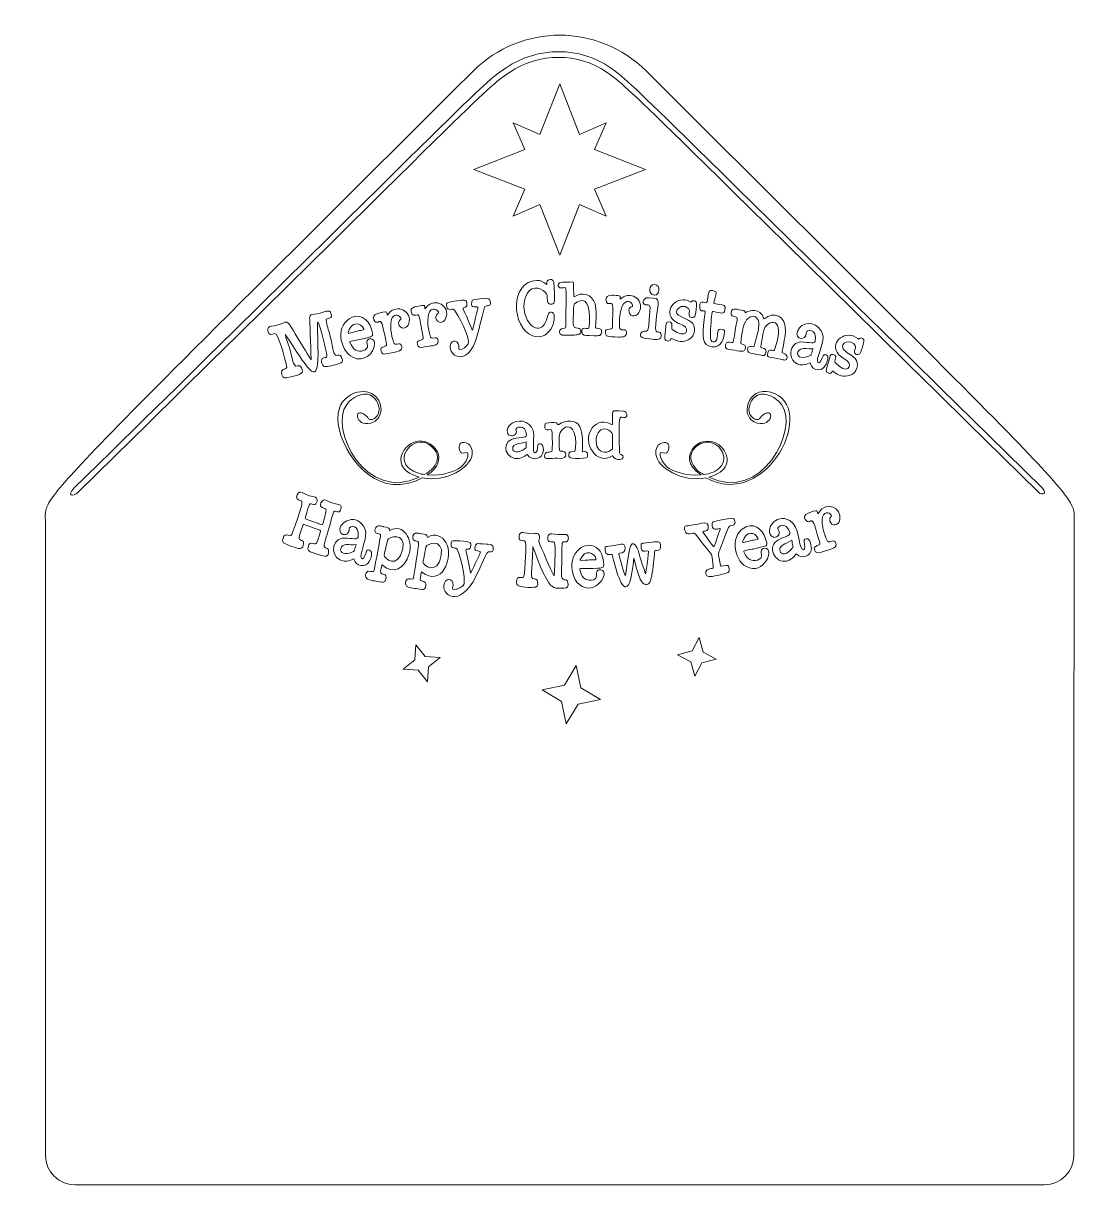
# Model space of a CAD drawing. Header units: inches. Extents: x 0.8 to 13.1, y 0.3 to 9.6.
# Drawn here: x 0.84 to 6, y 4.06 to 9.65 of the extents above; entities that cross this region are included whole.
import ezdxf

# ---------------------------------------------------------------- set-up
doc = ezdxf.new("R2010")
doc.units = ezdxf.units.IN
doc.header["$MEASUREMENT"] = 0
doc.layers.add('_U+0421_U+043B_U+043E_U+0439 1', color=7, linetype='Continuous')

msp = doc.modelspace()

# ---------------------------------------------------------------- linework, layer by layer
at = {"layer": '_U+0421_U+043B_U+043E_U+0439 1', "color": 12, "lineweight": 9, "true_color": 0xe30613}
msp.add_lwpolyline([(3.6457, 8.7192), (3.5174, 8.7753), (3.4217, 8.5312), (3.3261, 8.7753), (3.1977, 8.7192), (3.2538, 8.8475), (3.0097, 8.9432), (3.2538, 9.0388), (3.1977, 9.1672), (3.3261, 9.1111), (3.4217, 9.3552), (3.5174, 9.1111), (3.6457, 9.1672), (3.5896, 9.0388), (3.8338, 8.9432), (3.5896, 8.8475), (3.6457, 8.7192)], dxfattribs=at)
at = {"layer": '_U+0421_U+043B_U+043E_U+0439 1', "color": 7, "lineweight": 9, "true_color": 0xffffff}
for points in [[(2.7305, 6.6575), (2.7255, 6.5856), (2.6693, 6.5403), (2.7412, 6.5353), (2.7865, 6.4791), (2.7915, 6.5511), (2.8477, 6.5963), (2.7757, 6.6013), (2.7305, 6.6575)], [(4.0917, 6.6925), (4.0581, 6.6286), (3.9885, 6.6098), (4.0523, 6.5763), (4.0711, 6.5066), (4.1047, 6.5705), (4.1743, 6.5893), (4.1104, 6.6228), (4.0917, 6.6925)], [(3.5011, 6.5582), (3.4444, 6.4641), (3.3369, 6.4417), (3.431, 6.385), (3.4534, 6.2775), (3.5101, 6.3716), (3.6176, 6.394), (3.5235, 6.4507), (3.5011, 6.5582)]]:
    msp.add_lwpolyline(points, dxfattribs=at)
at = {"layer": '_U+0421_U+043B_U+043E_U+0439 1', "color": 12, "lineweight": 9, "true_color": 0xe30613}
msp.add_open_spline([(3.8365, 9.4166), (3.6076, 9.6456), (3.2362, 9.646), (3.0069, 9.4166), (0.8435, 7.2614), (0.9501, 7.3836), (0.9501, 7.2468), (0.9501, 5.1913), (0.9508, 4.4601), (0.9512, 4.2015), (0.9513, 4.1242), (1.014, 4.0618), (1.0913, 4.0618), (1.1697, 4.0618), (5.6737, 4.0618), (5.7521, 4.0618), (5.8294, 4.0618), (5.8921, 4.1242), (5.8922, 4.2015), (5.8935, 4.9149), (5.8934, 7.2603), (5.8934, 7.2474), (5.8934, 7.3835), (5.9979, 7.2634), (3.8365, 9.4166)], degree=3, knots=[0, 0, 0, 0, 1, 1, 1, 2, 2, 2, 3, 3, 3, 4, 4, 4, 5, 5, 5, 6, 6, 6, 7, 7, 7, 8, 8, 8, 8], dxfattribs=at)
at = {"layer": '_U+0421_U+043B_U+043E_U+0439 1', "color": 7, "lineweight": 9, "true_color": 0xffffff}
for points, knots in [([(5.7225, 7.3908), (3.8187, 9.2642), (3.758, 9.334), (3.6495, 9.4099), (3.5123, 9.506), (3.3235, 9.5059), (3.1798, 9.4097), (3.0527, 9.3247), (3.0288, 9.2796), (1.107, 7.3908), (1.082, 7.3662), (1.0517, 7.3751), (1.0874, 7.41), (3.0158, 9.3025), (3.0341, 9.3453), (3.1641, 9.4323), (3.3175, 9.5348), (3.519, 9.5348), (3.6657, 9.4321), (3.7765, 9.3545), (3.831, 9.2853), (5.7422, 7.41), (5.7665, 7.3862), (5.7407, 7.3729), (5.7225, 7.3908)], [0, 0, 0, 0, 1, 1, 1, 2, 2, 2, 3, 3, 3, 4, 4, 4, 5, 5, 5, 6, 6, 6, 7, 7, 7, 8, 8, 8, 8]), ([(3.3609, 8.3381), (3.3608, 8.3285), (3.3619, 8.3189), (3.3635, 8.3095), (3.3651, 8.3006), (3.3684, 8.2971), (3.3766, 8.2955), (3.3865, 8.2937), (3.3933, 8.2958), (3.3952, 8.3052), (3.3988, 8.3228), (3.3951, 8.3869), (3.3928, 8.4008), (3.3913, 8.4101), (3.3854, 8.4146), (3.3756, 8.4137), (3.3585, 8.412), (3.3601, 8.4046), (3.3593, 8.3897), (3.357, 8.3901), (3.3559, 8.3918), (3.3546, 8.393), (3.3422, 8.4033), (3.328, 8.41), (3.3125, 8.4097), (3.1807, 8.407), (3.1891, 8.1813), (3.2908, 8.1437), (3.384, 8.1091), (3.4187, 8.2555), (3.3809, 8.2576), (3.3633, 8.2586), (3.3652, 8.2341), (3.3519, 8.2049), (3.3445, 8.1886), (3.3266, 8.1752), (3.3055, 8.1821), (3.2522, 8.1998), (3.2282, 8.3072), (3.2749, 8.3587), (3.3077, 8.3949), (3.3611, 8.3533), (3.3609, 8.3381)], [0, 0, 0, 0, 1, 1, 1, 2, 2, 2, 3, 3, 3, 4, 4, 4, 5, 5, 5, 6, 6, 6, 7, 7, 7, 8, 8, 8, 9, 9, 9, 10, 10, 10, 11, 11, 11, 12, 12, 12, 13, 13, 13, 14, 14, 14, 14]), ([(3.4821, 8.4027), (3.472, 8.4007), (3.431, 8.4009), (3.4268, 8.4), (3.4087, 8.3959), (3.4088, 8.3663), (3.4415, 8.3745), (3.4573, 8.3785), (3.4515, 8.378), (3.4514, 8.1968), (3.4514, 8.1809), (3.4504, 8.1798), (3.4367, 8.1788), (3.4152, 8.1771), (3.4165, 8.1513), (3.4338, 8.1465), (3.4372, 8.1455), (3.4994, 8.1472), (3.5036, 8.1473), (3.5183, 8.1475), (3.5242, 8.1561), (3.5229, 8.1671), (3.5214, 8.1797), (3.5122, 8.1803), (3.4996, 8.181), (3.4796, 8.182), (3.4875, 8.2277), (3.4896, 8.2905), (3.4899, 8.298), (3.5075, 8.3074), (3.5145, 8.3103), (3.5674, 8.3319), (3.566, 8.2421), (3.5634, 8.1879), (3.5627, 8.1734), (3.5534, 8.1792), (3.5395, 8.1795), (3.5311, 8.1797), (3.5258, 8.1723), (3.5274, 8.1628), (3.5307, 8.1429), (3.5455, 8.1442), (3.5628, 8.144), (3.6066, 8.1438), (3.6058, 8.1428), (3.614, 8.1455), (3.6259, 8.1493), (3.6291, 8.1766), (3.612, 8.1788), (3.5957, 8.1809), (3.5934, 8.1751), (3.5943, 8.1878), (3.5966, 8.2192), (3.5997, 8.2678), (3.5915, 8.2968), (3.5774, 8.3469), (3.5255, 8.3538), (3.4947, 8.3321), (3.4918, 8.33), (3.4899, 8.3297), (3.4899, 8.3345), (3.4898, 8.355), (3.4871, 8.3754), (3.4885, 8.3959), (3.4888, 8.4007), (3.4862, 8.4035), (3.4821, 8.4027)], [0, 0, 0, 0, 1, 1, 1, 2, 2, 2, 3, 3, 3, 4, 4, 4, 5, 5, 5, 6, 6, 6, 7, 7, 7, 8, 8, 8, 9, 9, 9, 10, 10, 10, 11, 11, 11, 12, 12, 12, 13, 13, 13, 14, 14, 14, 15, 15, 15, 16, 16, 16, 17, 17, 17, 18, 18, 18, 19, 19, 19, 20, 20, 20, 21, 21, 21, 22, 22, 22, 22]), ([(3.8781, 8.3894), (3.8481, 8.3921), (3.8466, 8.3415), (3.8753, 8.3388), (3.9049, 8.336), (3.9076, 8.3869), (3.8781, 8.3894)], [0, 0, 0, 0, 1, 1, 1, 2, 2, 2, 2]), ([(2.7796, 8.2798), (2.7779, 8.2778), (2.7766, 8.2753), (2.7737, 8.2737), (2.7731, 8.2814), (2.7742, 8.29), (2.7669, 8.2895), (2.7517, 8.2884), (2.7103, 8.2841), (2.7076, 8.2692), (2.705, 8.2554), (2.7132, 8.2363), (2.7303, 8.2432), (2.748, 8.2501), (2.7468, 8.2366), (2.7652, 8.1358), (2.7672, 8.1248), (2.7597, 8.1257), (2.7431, 8.1192), (2.7398, 8.1179), (2.7365, 8.1159), (2.7367, 8.1115), (2.7376, 8.0965), (2.7407, 8.0846), (2.7584, 8.0873), (2.7994, 8.0936), (2.8128, 8.0951), (2.8267, 8.1005), (2.8459, 8.1079), (2.8371, 8.1367), (2.8236, 8.1341), (2.803, 8.13), (2.8015, 8.1335), (2.7987, 8.143), (2.7897, 8.1732), (2.7815, 8.2301), (2.796, 8.2579), (2.8045, 8.2743), (2.8239, 8.2763), (2.8355, 8.2622), (2.8408, 8.2558), (2.8406, 8.2535), (2.8345, 8.2489), (2.8153, 8.2343), (2.8337, 8.201), (2.856, 8.2092), (2.8649, 8.2126), (2.8715, 8.219), (2.8752, 8.2289), (2.8965, 8.2854), (2.8237, 8.3309), (2.7796, 8.2798)], [0, 0, 0, 0, 1, 1, 1, 2, 2, 2, 3, 3, 3, 4, 4, 4, 5, 5, 5, 6, 6, 6, 7, 7, 7, 8, 8, 8, 9, 9, 9, 10, 10, 10, 11, 11, 11, 12, 12, 12, 13, 13, 13, 14, 14, 14, 15, 15, 15, 16, 16, 16, 17, 17, 17, 17]), ([(2.9648, 8.2799), (2.972, 8.2816), (2.9756, 8.2856), (2.9759, 8.2927), (2.9764, 8.3028), (2.9739, 8.315), (2.9635, 8.3147), (2.9313, 8.3135), (2.8964, 8.307), (2.8827, 8.302), (2.8748, 8.2992), (2.8767, 8.2905), (2.8792, 8.2823), (2.882, 8.2735), (2.8856, 8.2706), (2.8939, 8.2704), (2.9113, 8.2701), (2.9115, 8.2732), (2.9161, 8.2665), (2.9617, 8.2002), (2.9917, 8.1192), (2.9816, 8.1054), (2.9709, 8.0905), (2.9592, 8.0774), (2.9409, 8.0772), (2.9371, 8.0772), (2.9358, 8.0785), (2.9364, 8.0829), (2.9423, 8.1236), (2.8988, 8.1302), (2.8955, 8.0953), (2.891, 8.0464), (2.9622, 8.0077), (3.0054, 8.0926), (3.0243, 8.1298), (3.0249, 8.1474), (3.0607, 8.2808), (3.0616, 8.2841), (3.0629, 8.286), (3.0662, 8.2865), (3.0717, 8.2874), (3.0771, 8.2885), (3.0824, 8.2898), (3.088, 8.2912), (3.0899, 8.2943), (3.0891, 8.3006), (3.0853, 8.331), (3.0774, 8.3246), (3.0184, 8.3183), (2.9997, 8.3163), (2.9985, 8.3151), (2.998, 8.2944), (2.9975, 8.2711), (3.0333, 8.2923), (3.0287, 8.2751), (3.0243, 8.2582), (3.021, 8.245), (3.0028, 8.1697), (3.0028, 8.1699), (2.9753, 8.2328), (2.9597, 8.2673), (2.9551, 8.2776), (2.955, 8.2776), (2.9648, 8.2799)], [0, 0, 0, 0, 1, 1, 1, 2, 2, 2, 3, 3, 3, 4, 4, 4, 5, 5, 5, 6, 6, 6, 7, 7, 7, 8, 8, 8, 9, 9, 9, 10, 10, 10, 11, 11, 11, 12, 12, 12, 13, 13, 13, 14, 14, 14, 15, 15, 15, 16, 16, 16, 17, 17, 17, 18, 18, 18, 19, 19, 19, 20, 20, 20, 21, 21, 21, 21]), ([(3.6753, 8.1857), (3.675, 8.1744), (3.6679, 8.1769), (3.6503, 8.1738), (3.6469, 8.1732), (3.6433, 8.172), (3.6426, 8.1676), (3.6375, 8.1338), (3.6528, 8.14), (3.7043, 8.1374), (3.7275, 8.1362), (3.7477, 8.1393), (3.742, 8.1628), (3.7369, 8.1835), (3.7116, 8.1601), (3.7094, 8.1859), (3.7071, 8.2141), (3.7094, 8.242), (3.7164, 8.2694), (3.7287, 8.3181), (3.7592, 8.3148), (3.7696, 8.2951), (3.7786, 8.278), (3.7568, 8.2883), (3.7545, 8.2658), (3.7516, 8.2379), (3.7852, 8.2283), (3.8017, 8.2545), (3.8339, 8.3055), (3.7719, 8.3648), (3.7186, 8.3237), (3.7165, 8.3221), (3.7147, 8.3199), (3.7116, 8.319), (3.7125, 8.3265), (3.7153, 8.3347), (3.7081, 8.3357), (3.693, 8.3378), (3.6517, 8.342), (3.6461, 8.328), (3.6405, 8.3142), (3.6454, 8.2947), (3.663, 8.2978), (3.6821, 8.3011), (3.6777, 8.2858), (3.6753, 8.1857)], [0, 0, 0, 0, 1, 1, 1, 2, 2, 2, 3, 3, 3, 4, 4, 4, 5, 5, 5, 6, 6, 6, 7, 7, 7, 8, 8, 8, 9, 9, 9, 10, 10, 10, 11, 11, 11, 12, 12, 12, 13, 13, 13, 14, 14, 14, 15, 15, 15, 15]), ([(3.8181, 8.1621), (3.808, 8.1564), (3.8056, 8.1399), (3.8185, 8.1343), (3.8264, 8.131), (3.8504, 8.1302), (3.8665, 8.1274), (3.8882, 8.1236), (3.9105, 8.1223), (3.9095, 8.1461), (3.9083, 8.1736), (3.885, 8.151), (3.8833, 8.1714), (3.8825, 8.1808), (3.8827, 8.1901), (3.8834, 8.1995), (3.8924, 8.3197), (3.9168, 8.3226), (3.8498, 8.3264), (3.8179, 8.3281), (3.8144, 8.2894), (3.8406, 8.2915), (3.8507, 8.2924), (3.8582, 8.2953), (3.8556, 8.2604), (3.8458, 8.1324), (3.8449, 8.1773), (3.8181, 8.1621)], [0, 0, 0, 0, 1, 1, 1, 2, 2, 2, 3, 3, 3, 4, 4, 4, 5, 5, 5, 6, 6, 6, 7, 7, 7, 8, 8, 8, 9, 9, 9, 9]), ([(3.9453, 8.1182), (3.9599, 8.118), (3.9502, 8.1374), (3.9641, 8.1293), (3.9888, 8.1147), (4.0128, 8.111), (4.0423, 8.1261), (4.0743, 8.1425), (4.0784, 8.1906), (4.0527, 8.2106), (4.0302, 8.228), (3.9656, 8.2395), (3.9863, 8.269), (4.008, 8.3002), (4.0476, 8.2783), (4.0456, 8.2628), (4.0439, 8.2484), (4.0397, 8.2335), (4.0553, 8.2312), (4.0648, 8.2299), (4.0713, 8.2335), (4.0729, 8.2428), (4.0761, 8.2613), (4.0789, 8.2799), (4.0796, 8.2987), (4.0801, 8.3128), (4.0608, 8.3166), (4.0561, 8.3083), (4.0535, 8.3038), (4.0515, 8.3049), (4.0482, 8.3068), (3.9845, 8.3429), (3.9236, 8.2684), (3.9628, 8.2245), (3.9804, 8.2048), (3.9969, 8.2023), (4.0169, 8.1923), (4.0495, 8.1761), (4.0303, 8.1211), (3.9623, 8.1735), (3.9601, 8.1752), (3.96, 8.1775), (3.9602, 8.1801), (3.9615, 8.2005), (3.9636, 8.2102), (3.944, 8.2101), (3.9308, 8.2101), (3.9338, 8.2005), (3.9305, 8.1694), (3.9305, 8.1694), (3.9305, 8.1694), (3.9305, 8.1694), (3.9262, 8.1274), (3.9219, 8.1187), (3.9453, 8.1182)], [0, 0, 0, 0, 1, 1, 1, 2, 2, 2, 3, 3, 3, 4, 4, 4, 5, 5, 5, 6, 6, 6, 7, 7, 7, 8, 8, 8, 9, 9, 9, 10, 10, 10, 11, 11, 11, 12, 12, 12, 13, 13, 13, 14, 14, 14, 15, 15, 15, 16, 16, 16, 17, 17, 17, 18, 18, 18, 18]), ([(4.1643, 8.3586), (4.137, 8.3671), (4.1388, 8.3579), (4.13, 8.3074), (4.1291, 8.3025), (4.1269, 8.3017), (4.123, 8.3024), (4.1079, 8.3051), (4.0973, 8.3082), (4.0958, 8.2951), (4.0927, 8.2659), (4.0944, 8.2623), (4.1155, 8.2625), (4.1206, 8.2626), (4.122, 8.2602), (4.1211, 8.2546), (4.1062, 8.1637), (4.1036, 8.1075), (4.1361, 8.0947), (4.1869, 8.0748), (4.2107, 8.1123), (4.2139, 8.1652), (4.2141, 8.1687), (4.2125, 8.1709), (4.2096, 8.1719), (4.1682, 8.1861), (4.187, 8.1484), (4.1763, 8.1255), (4.1693, 8.1108), (4.1458, 8.1041), (4.1457, 8.1402), (4.1456, 8.1854), (4.1512, 8.235), (4.1547, 8.2556), (4.1554, 8.26), (4.1569, 8.2618), (4.1609, 8.2608), (4.1981, 8.2512), (4.2113, 8.2461), (4.2149, 8.2657), (4.22, 8.2925), (4.2125, 8.2901), (4.1873, 8.2941), (4.1873, 8.294), (4.1873, 8.294), (4.1873, 8.2939), (4.1597, 8.2983), (4.16, 8.2955), (4.1654, 8.3143), (4.174, 8.3445), (4.1782, 8.3543), (4.1643, 8.3586)], [0, 0, 0, 0, 1, 1, 1, 2, 2, 2, 3, 3, 3, 4, 4, 4, 5, 5, 5, 6, 6, 6, 7, 7, 7, 8, 8, 8, 9, 9, 9, 10, 10, 10, 11, 11, 11, 12, 12, 12, 13, 13, 13, 14, 14, 14, 15, 15, 15, 16, 16, 16, 17, 17, 17, 17]), ([(2.5986, 8.2489), (2.5969, 8.2469), (2.5957, 8.2443), (2.5929, 8.2427), (2.592, 8.2503), (2.5927, 8.2589), (2.5855, 8.2581), (2.5675, 8.2562), (2.5497, 8.2534), (2.5336, 8.2443), (2.5224, 8.238), (2.5258, 8.2218), (2.5336, 8.2127), (2.5393, 8.2061), (2.5465, 8.2083), (2.5547, 8.2115), (2.5691, 8.2171), (2.5739, 8.1756), (2.5898, 8.1045), (2.5923, 8.0936), (2.5847, 8.0942), (2.5683, 8.087), (2.5651, 8.0856), (2.5619, 8.0835), (2.5623, 8.0791), (2.5655, 8.0447), (2.5796, 8.0549), (2.6297, 8.0647), (2.6524, 8.0692), (2.6716, 8.077), (2.6603, 8.0985), (2.6504, 8.1172), (2.6312, 8.0887), (2.623, 8.113), (2.6129, 8.1428), (2.6023, 8.1992), (2.6157, 8.2277), (2.6236, 8.2445), (2.643, 8.2473), (2.6552, 8.2336), (2.6607, 8.2274), (2.6606, 8.2252), (2.6547, 8.2203), (2.636, 8.2049), (2.6558, 8.1724), (2.6777, 8.1815), (2.6865, 8.1852), (2.6929, 8.1919), (2.6962, 8.2019), (2.7154, 8.2596), (2.6405, 8.3016), (2.5986, 8.2489)], [0, 0, 0, 0, 1, 1, 1, 2, 2, 2, 3, 3, 3, 4, 4, 4, 5, 5, 5, 6, 6, 6, 7, 7, 7, 8, 8, 8, 9, 9, 9, 10, 10, 10, 11, 11, 11, 12, 12, 12, 13, 13, 13, 14, 14, 14, 15, 15, 15, 16, 16, 16, 17, 17, 17, 17]), ([(4.2474, 8.1108), (4.2335, 8.1125), (4.2231, 8.1176), (4.2193, 8.1001), (4.2147, 8.0788), (4.2289, 8.0785), (4.2487, 8.0759), (4.2875, 8.0708), (4.3135, 8.0574), (4.3144, 8.0883), (4.315, 8.1093), (4.29, 8.0953), (4.2918, 8.1113), (4.302, 8.1986), (4.3121, 8.2177), (4.3349, 8.2333), (4.3527, 8.2454), (4.376, 8.2313), (4.3784, 8.2079), (4.3821, 8.1726), (4.3629, 8.1256), (4.3558, 8.0932), (4.3538, 8.0842), (4.3349, 8.0995), (4.3281, 8.0879), (4.3209, 8.0754), (4.3257, 8.0615), (4.3381, 8.0591), (4.3381, 8.0591), (4.3983, 8.0478), (4.3983, 8.0478), (4.4026, 8.0473), (4.407, 8.0478), (4.4094, 8.053), (4.4206, 8.0779), (4.4078, 8.0819), (4.3937, 8.0853), (4.3837, 8.0878), (4.3876, 8.0861), (4.3939, 8.1218), (4.3971, 8.1399), (4.3993, 8.158), (4.4046, 8.1758), (4.4168, 8.2168), (4.5142, 8.2458), (4.4539, 8.0763), (4.4526, 8.0724), (4.4499, 8.0726), (4.4471, 8.0728), (4.4357, 8.0739), (4.426, 8.0785), (4.4228, 8.0664), (4.4131, 8.0295), (4.4322, 8.0463), (4.4829, 8.0302), (4.4896, 8.028), (4.4969, 8.0268), (4.5042, 8.0267), (4.5167, 8.0266), (4.5192, 8.048), (4.5072, 8.0547), (4.5029, 8.057), (4.4983, 8.0588), (4.4938, 8.0606), (4.4909, 8.0617), (4.4899, 8.0635), (4.4906, 8.067), (4.5037, 8.1333), (4.5059, 8.1486), (4.5068, 8.1625), (4.5122, 8.2436), (4.4446, 8.2623), (4.407, 8.2257), (4.4049, 8.2236), (4.4041, 8.2233), (4.403, 8.2268), (4.3853, 8.28), (4.3314, 8.2665), (4.3126, 8.2537), (4.3119, 8.2584), (4.3122, 8.2635), (4.307, 8.2643), (4.275, 8.2694), (4.2495, 8.2827), (4.2451, 8.2554), (4.2437, 8.2462), (4.2476, 8.2395), (4.256, 8.2371), (4.2752, 8.2316), (4.2765, 8.2326), (4.274, 8.2165), (4.2531, 8.1097), (4.2592, 8.1094), (4.2474, 8.1108)], [0, 0, 0, 0, 1, 1, 1, 2, 2, 2, 3, 3, 3, 4, 4, 4, 5, 5, 5, 6, 6, 6, 7, 7, 7, 8, 8, 8, 9, 9, 9, 10, 10, 10, 11, 11, 11, 12, 12, 12, 13, 13, 13, 14, 14, 14, 15, 15, 15, 16, 16, 16, 17, 17, 17, 18, 18, 18, 19, 19, 19, 20, 20, 20, 21, 21, 21, 22, 22, 22, 23, 23, 23, 24, 24, 24, 25, 25, 25, 26, 26, 26, 27, 27, 27, 28, 28, 28, 29, 29, 29, 30, 30, 30, 31, 31, 31, 31]), ([(2.0934, 7.9813), (2.0805, 7.9762), (2.0844, 7.9583), (2.0917, 7.9467), (2.0961, 7.9397), (2.1031, 7.9404), (2.1093, 7.9416), (2.1908, 7.9577), (2.1919, 7.9664), (2.1802, 7.9892), (2.175, 7.9997), (2.1722, 8.0011), (2.1622, 7.9982), (2.1358, 7.9904), (2.1381, 8.044), (2.1171, 8.1025), (2.1116, 8.1178), (2.1056, 8.1329), (2.1026, 8.1492), (2.2052, 7.9995), (2.2611, 7.8806), (2.2604, 8.0573), (2.2604, 8.062), (2.2558, 8.2072), (2.2593, 8.21), (2.2753, 8.1847), (2.2989, 8.0713), (2.3031, 8.0498), (2.3063, 8.0331), (2.2824, 8.0432), (2.2783, 8.0294), (2.2755, 8.0198), (2.2781, 8.0104), (2.2827, 8.0019), (2.2866, 7.9945), (2.2935, 7.9952), (2.2998, 7.9956), (2.3125, 7.9965), (2.3516, 8.0045), (2.37, 8.013), (2.3832, 8.0191), (2.3765, 8.0315), (2.3711, 8.0439), (2.3673, 8.0526), (2.3618, 8.0513), (2.3536, 8.0494), (2.334, 8.0449), (2.3344, 8.0746), (2.3193, 8.1396), (2.3138, 8.1629), (2.3049, 8.1852), (2.3005, 8.2088), (2.2975, 8.2247), (2.2977, 8.2232), (2.3145, 8.2277), (2.3272, 8.2309), (2.3263, 8.2386), (2.3225, 8.2512), (2.3199, 8.2596), (2.317, 8.262), (2.3088, 8.2623), (2.3057, 8.2624), (2.3028, 8.262), (2.2998, 8.261), (2.281, 8.2545), (2.262, 8.2486), (2.2418, 8.2478), (2.2132, 8.2466), (2.2208, 8.2249), (2.2211, 8.2104), (2.2211, 8.2092), (2.2274, 8.0288), (2.2266, 8.028), (2.2242, 8.0307), (2.1145, 8.2143), (2.1197, 8.2004), (2.1162, 8.2097), (2.1041, 8.21), (2.0966, 8.2063), (2.047, 8.1813), (2.0138, 8.2017), (2.0194, 8.1652), (2.0224, 8.1453), (2.0369, 8.1483), (2.0531, 8.1543), (2.0693, 8.1603), (2.1011, 8.0305), (2.1092, 7.9994), (2.1129, 7.9849), (2.1069, 7.9867), (2.0934, 7.9813)], [0, 0, 0, 0, 1, 1, 1, 2, 2, 2, 3, 3, 3, 4, 4, 4, 5, 5, 5, 6, 6, 6, 7, 7, 7, 8, 8, 8, 9, 9, 9, 10, 10, 10, 11, 11, 11, 12, 12, 12, 13, 13, 13, 14, 14, 14, 15, 15, 15, 16, 16, 16, 17, 17, 17, 18, 18, 18, 19, 19, 19, 20, 20, 20, 21, 21, 21, 22, 22, 22, 23, 23, 23, 24, 24, 24, 25, 25, 25, 26, 26, 26, 27, 27, 27, 28, 28, 28, 29, 29, 29, 30, 30, 30, 30]), ([(2.4134, 8.1111), (2.4199, 8.0974), (2.4292, 8.0814), (2.4419, 8.0741), (2.4609, 8.0632), (2.5026, 8.0721), (2.4979, 8.0982), (2.4972, 8.1022), (2.4955, 8.1083), (2.4954, 8.1123), (2.4951, 8.1358), (2.5312, 8.1341), (2.5318, 8.1095), (2.5329, 8.059), (2.4811, 8.0128), (2.4274, 8.0401), (2.3611, 8.0737), (2.3424, 8.1996), (2.4239, 8.2322), (2.4742, 8.2523), (2.5131, 8.2087), (2.5227, 8.1557), (2.5246, 8.1449), (2.5214, 8.1411), (2.5117, 8.1385), (2.5017, 8.1358), (2.492, 8.1317), (2.4836, 8.1302), (2.4612, 8.1242), (2.4399, 8.1225), (2.4194, 8.1171), (2.4146, 8.1159), (2.4112, 8.1157), (2.4134, 8.1111)], [0, 0, 0, 0, 1, 1, 1, 2, 2, 2, 3, 3, 3, 4, 4, 4, 5, 5, 5, 6, 6, 6, 7, 7, 7, 8, 8, 8, 9, 9, 9, 10, 10, 10, 11, 11, 11, 11]), ([(2.4777, 8.1718), (2.4799, 8.1724), (2.4822, 8.1728), (2.4805, 8.1766), (2.4669, 8.2076), (2.4186, 8.2143), (2.4056, 8.1585), (2.4046, 8.1541), (2.407, 8.1547), (2.4094, 8.1553), (2.4584, 8.1684), (2.4568, 8.1677), (2.4777, 8.1718)], [0, 0, 0, 0, 1, 1, 1, 2, 2, 2, 3, 3, 3, 4, 4, 4, 4]), ([(4.6497, 8.117), (4.6626, 8.1797), (4.6055, 8.1734), (4.6066, 8.1579), (4.61, 8.117), (4.5462, 8.1223), (4.5656, 8.1691), (4.5816, 8.2077), (4.6485, 8.219), (4.679, 8.1667), (4.7018, 8.1277), (4.675, 8.0887), (4.6613, 8.0341), (4.6565, 8.0149), (4.6656, 8.0076), (4.6725, 8.0158), (4.6808, 8.0256), (4.6802, 8.031), (4.6875, 8.0477), (4.6922, 8.0586), (4.7156, 8.0536), (4.7109, 8.0316), (4.6944, 7.9543), (4.633, 7.977), (4.6275, 8.0084), (4.6267, 8.013), (4.6252, 8.0141), (4.621, 8.0119), (4.579, 7.9894), (4.5358, 8.0117), (4.532, 8.054), (4.5296, 8.0821), (4.5475, 8.1081), (4.5732, 8.1127), (4.6019, 8.1179), (4.6462, 8.0998), (4.6497, 8.117)], [0, 0, 0, 0, 1, 1, 1, 2, 2, 2, 3, 3, 3, 4, 4, 4, 5, 5, 5, 6, 6, 6, 7, 7, 7, 8, 8, 8, 9, 9, 9, 10, 10, 10, 11, 11, 11, 12, 12, 12, 12]), ([(4.8622, 8.1299), (4.8588, 8.1259), (4.8569, 8.1274), (4.854, 8.1298), (4.7976, 8.1765), (4.7232, 8.1149), (4.7547, 8.0642), (4.7687, 8.0417), (4.7847, 8.0362), (4.8027, 8.0228), (4.8323, 8.0009), (4.8034, 7.9502), (4.7452, 8.0142), (4.7433, 8.0162), (4.7437, 8.0184), (4.7443, 8.021), (4.7494, 8.0411), (4.7528, 8.05), (4.7336, 8.0535), (4.7204, 8.0558), (4.7216, 8.0458), (4.7129, 8.0158), (4.7129, 8.0158), (4.713, 8.0158), (4.713, 8.0158), (4.7012, 7.9751), (4.6954, 7.9674), (4.7186, 7.9628), (4.7232, 7.9618), (4.7265, 7.9635), (4.7291, 7.9681), (4.7332, 7.9753), (4.7333, 7.9753), (4.7392, 7.9702), (4.761, 7.9517), (4.784, 7.9434), (4.8163, 7.9531), (4.851, 7.9634), (4.8635, 8.01), (4.8415, 8.0343), (4.8231, 8.0546), (4.7985, 8.0591), (4.7835, 8.0813), (4.7666, 8.1061), (4.8217, 8.1357), (4.8438, 8.0936), (4.8457, 8.0899), (4.8402, 8.0765), (4.8391, 8.0716), (4.8345, 8.0514), (4.8615, 8.0462), (4.8673, 8.0624), (4.8737, 8.08), (4.8798, 8.0978), (4.8838, 8.1161), (4.8868, 8.13), (4.8683, 8.1372), (4.8622, 8.1299)], [0, 0, 0, 0, 1, 1, 1, 2, 2, 2, 3, 3, 3, 4, 4, 4, 5, 5, 5, 6, 6, 6, 7, 7, 7, 8, 8, 8, 9, 9, 9, 10, 10, 10, 11, 11, 11, 12, 12, 12, 13, 13, 13, 14, 14, 14, 15, 15, 15, 16, 16, 16, 17, 17, 17, 18, 18, 18, 19, 19, 19, 19]), ([(4.6391, 8.0813), (4.6184, 8.0794), (4.5919, 8.0841), (4.58, 8.0797), (4.555, 8.0705), (4.5558, 8.0168), (4.6266, 8.0482), (4.6292, 8.0494), (4.6301, 8.0518), (4.6309, 8.0545), (4.6336, 8.0634), (4.6363, 8.0723), (4.6391, 8.0813)], [0, 0, 0, 0, 1, 1, 1, 2, 2, 2, 3, 3, 3, 4, 4, 4, 4]), ([(2.7465, 7.6377), (2.8148, 7.641), (2.8986, 7.5487), (2.7843, 7.4742), (2.8601, 7.4686), (2.9243, 7.4927), (2.9482, 7.5138), (2.9741, 7.5365), (2.987, 7.5723), (2.9784, 7.5804), (2.9725, 7.586), (2.9603, 7.5742), (2.9497, 7.5807), (2.9378, 7.5881), (2.9331, 7.6158), (2.9467, 7.6267), (2.9618, 7.6387), (3.0054, 7.626), (3.0013, 7.575), (2.996, 7.5097), (2.8747, 7.4372), (2.7612, 7.4603), (2.5649, 7.3523), (2.404, 7.5317), (2.3628, 7.6893), (2.32, 7.8532), (2.4626, 7.8966), (2.517, 7.8662), (2.5803, 7.8309), (2.5779, 7.7407), (2.5136, 7.7236), (2.4387, 7.7037), (2.4288, 7.8038), (2.4853, 7.7641), (2.5, 7.7538), (2.4996, 7.7438), (2.5089, 7.741), (2.522, 7.7371), (2.5413, 7.7508), (2.5491, 7.7665), (2.5633, 7.7956), (2.5439, 7.8426), (2.5122, 7.8576), (2.4742, 7.8756), (2.4227, 7.8457), (2.3981, 7.813), (2.309, 7.6945), (2.4943, 7.3389), (2.7467, 7.4637), (2.5931, 7.5052), (2.6706, 7.6339), (2.7465, 7.6377)], [0, 0, 0, 0, 1, 1, 1, 2, 2, 2, 3, 3, 3, 4, 4, 4, 5, 5, 5, 6, 6, 6, 7, 7, 7, 8, 8, 8, 9, 9, 9, 10, 10, 10, 11, 11, 11, 12, 12, 12, 13, 13, 13, 14, 14, 14, 15, 15, 15, 16, 16, 16, 17, 17, 17, 17]), ([(3.8838, 7.575), (3.8797, 7.626), (3.9234, 7.6388), (3.9385, 7.6267), (3.9521, 7.6158), (3.9474, 7.5882), (3.9354, 7.5807), (3.9249, 7.5742), (3.9126, 7.586), (3.9068, 7.5804), (3.8982, 7.5723), (3.9111, 7.5365), (3.9369, 7.5138), (3.9614, 7.4922), (4.0266, 7.4687), (4.1008, 7.4742), (3.9593, 7.5665), (4.1222, 7.7009), (4.2038, 7.6028), (4.2487, 7.5488), (4.2296, 7.4884), (4.1385, 7.4637), (4.3924, 7.3381), (4.5752, 7.6958), (4.487, 7.813), (4.4625, 7.8457), (4.411, 7.8757), (4.3729, 7.8576), (4.3413, 7.8426), (4.3218, 7.7957), (4.3361, 7.7665), (4.3438, 7.7508), (4.3632, 7.7371), (4.3762, 7.741), (4.3855, 7.7439), (4.3851, 7.7538), (4.3999, 7.7641), (4.4566, 7.804), (4.4463, 7.7037), (4.3715, 7.7236), (4.2799, 7.7479), (4.3238, 7.9028), (4.4363, 7.872), (4.6697, 7.808), (4.4184, 7.2983), (4.1239, 7.4603), (4.0117, 7.4375), (3.8892, 7.5088), (3.8838, 7.575)], [0, 0, 0, 0, 1, 1, 1, 2, 2, 2, 3, 3, 3, 4, 4, 4, 5, 5, 5, 6, 6, 6, 7, 7, 7, 8, 8, 8, 9, 9, 9, 10, 10, 10, 11, 11, 11, 12, 12, 12, 13, 13, 13, 14, 14, 14, 15, 15, 15, 16, 16, 16, 16]), ([(3.6701, 7.7164), (3.6739, 7.7139), (3.675, 7.7146), (3.6752, 7.7186), (3.68, 7.7887), (3.6598, 7.7857), (3.7279, 7.7814), (3.7484, 7.7801), (3.752, 7.7472), (3.7299, 7.7499), (3.704, 7.7531), (3.7078, 7.77), (3.7084, 7.5849), (3.7084, 7.5787), (3.711, 7.5748), (3.7169, 7.5727), (3.7315, 7.5674), (3.7286, 7.5476), (3.7121, 7.5484), (3.6969, 7.5491), (3.6826, 7.5511), (3.6778, 7.5638), (3.6769, 7.5662), (3.6761, 7.5672), (3.6735, 7.5655), (3.6021, 7.518), (3.5235, 7.628), (3.5785, 7.7009), (3.6011, 7.7309), (3.6392, 7.7374), (3.6701, 7.7164)], [0, 0, 0, 0, 1, 1, 1, 2, 2, 2, 3, 3, 3, 4, 4, 4, 5, 5, 5, 6, 6, 6, 7, 7, 7, 8, 8, 8, 9, 9, 9, 10, 10, 10, 10]), ([(3.1908, 7.6454), (3.2181, 7.6566), (3.2632, 7.6502), (3.2621, 7.6661), (3.2585, 7.7215), (3.2062, 7.7052), (3.2115, 7.6913), (3.2211, 7.6661), (3.1903, 7.655), (3.1777, 7.6664), (3.1624, 7.6803), (3.1695, 7.7093), (3.1926, 7.723), (3.2385, 7.7503), (3.2947, 7.7228), (3.297, 7.6691), (3.2977, 7.653), (3.2915, 7.5962), (3.298, 7.5853), (3.3048, 7.574), (3.3142, 7.5866), (3.3145, 7.6016), (3.3146, 7.6065), (3.3152, 7.6113), (3.316, 7.6161), (3.3181, 7.63), (3.3554, 7.6308), (3.3394, 7.5762), (3.3305, 7.5459), (3.2814, 7.5455), (3.269, 7.5687), (3.267, 7.5725), (3.2653, 7.573), (3.2618, 7.5702), (3.2514, 7.5615), (3.2394, 7.556), (3.2259, 7.5539), (3.1634, 7.5439), (3.1382, 7.6239), (3.1908, 7.6454)], [0, 0, 0, 0, 1, 1, 1, 2, 2, 2, 3, 3, 3, 4, 4, 4, 5, 5, 5, 6, 6, 6, 7, 7, 7, 8, 8, 8, 9, 9, 9, 10, 10, 10, 11, 11, 11, 12, 12, 12, 13, 13, 13, 13]), ([(3.4112, 7.7191), (3.4075, 7.7294), (3.388, 7.7259), (3.3689, 7.725), (3.3514, 7.7241), (3.3472, 7.7186), (3.3508, 7.7014), (3.3537, 7.6877), (3.3615, 7.6917), (3.3779, 7.6921), (3.382, 7.6922), (3.3842, 7.6908), (3.3845, 7.6864), (3.387, 7.6568), (3.3867, 7.6071), (3.3853, 7.594), (3.3845, 7.5864), (3.3843, 7.5863), (3.3768, 7.585), (3.3729, 7.5843), (3.369, 7.5848), (3.3652, 7.5846), (3.3541, 7.5838), (3.3484, 7.5771), (3.3488, 7.5652), (3.3496, 7.5437), (3.3762, 7.5568), (3.4132, 7.5543), (3.4303, 7.5532), (3.4454, 7.5518), (3.4495, 7.5653), (3.4524, 7.5746), (3.4495, 7.5878), (3.4374, 7.5884), (3.4279, 7.5889), (3.4207, 7.5857), (3.4203, 7.5945), (3.4175, 7.6444), (3.4141, 7.6729), (3.4379, 7.6965), (3.4666, 7.7248), (3.5113, 7.6929), (3.4956, 7.5919), (3.4951, 7.5892), (3.4935, 7.5884), (3.491, 7.5883), (3.477, 7.5875), (3.4657, 7.5871), (3.4652, 7.5726), (3.4649, 7.5603), (3.4691, 7.5559), (3.4813, 7.5546), (3.4994, 7.5527), (3.5379, 7.5542), (3.5468, 7.5563), (3.5534, 7.5579), (3.5549, 7.5604), (3.5549, 7.5693), (3.5548, 7.5809), (3.5534, 7.5837), (3.5466, 7.5855), (3.5423, 7.5866), (3.5379, 7.5866), (3.5336, 7.5859), (3.5306, 7.5855), (3.5297, 7.586), (3.5299, 7.5892), (3.532, 7.6214), (3.5338, 7.6763), (3.5185, 7.7052), (3.4979, 7.7441), (3.4539, 7.7371), (3.417, 7.7175), (3.414, 7.7159), (3.4125, 7.7153), (3.4112, 7.7191)], [0, 0, 0, 0, 1, 1, 1, 2, 2, 2, 3, 3, 3, 4, 4, 4, 5, 5, 5, 6, 6, 6, 7, 7, 7, 8, 8, 8, 9, 9, 9, 10, 10, 10, 11, 11, 11, 12, 12, 12, 13, 13, 13, 14, 14, 14, 15, 15, 15, 16, 16, 16, 17, 17, 17, 18, 18, 18, 19, 19, 19, 20, 20, 20, 21, 21, 21, 22, 22, 22, 23, 23, 23, 24, 24, 24, 25, 25, 25, 25]), ([(3.6266, 7.5854), (3.6413, 7.5811), (3.6549, 7.5826), (3.6668, 7.5931), (3.6789, 7.6038), (3.6756, 7.5887), (3.6756, 7.6368), (3.6756, 7.6368), (3.6757, 7.6368), (3.6757, 7.6368), (3.675, 7.6368), (3.6758, 7.6564), (3.6759, 7.658), (3.6772, 7.6741), (3.6704, 7.6814), (3.6576, 7.6891), (3.5959, 7.7263), (3.5735, 7.601), (3.6266, 7.5854)], [0, 0, 0, 0, 1, 1, 1, 2, 2, 2, 3, 3, 3, 4, 4, 4, 5, 5, 5, 6, 6, 6, 6]), ([(4.1132, 7.4769), (4.1754, 7.4808), (4.2409, 7.53), (4.1963, 7.5965), (4.1381, 7.6832), (3.9936, 7.5935), (4.0779, 7.5024), (4.0906, 7.4887), (4.1042, 7.4811), (4.1132, 7.4769)], [0, 0, 0, 0, 1, 1, 1, 2, 2, 2, 3, 3, 3, 3]), ([(2.7389, 7.4837), (2.7523, 7.4789), (2.7641, 7.4774), (2.7719, 7.4769), (2.8022, 7.4908), (2.835, 7.5258), (2.8343, 7.5588), (2.8335, 7.5973), (2.7898, 7.6364), (2.7459, 7.6322), (2.6857, 7.6264), (2.6234, 7.5249), (2.7389, 7.4837)], [0, 0, 0, 0, 1, 1, 1, 2, 2, 2, 3, 3, 3, 4, 4, 4, 4]), ([(3.2577, 7.6023), (3.2599, 7.6039), (3.2602, 7.6062), (3.2603, 7.6086), (3.2606, 7.6169), (3.2609, 7.6251), (3.2612, 7.6333), (3.2288, 7.6226), (3.1947, 7.6271), (3.1958, 7.6004), (3.1966, 7.5835), (3.2197, 7.5749), (3.2577, 7.6023)], [0, 0, 0, 0, 1, 1, 1, 2, 2, 2, 3, 3, 3, 4, 4, 4, 4]), ([(2.304, 7.1876), (2.3268, 7.26), (2.3227, 7.2638), (2.3349, 7.295), (2.3406, 7.3099), (2.3562, 7.2876), (2.3651, 7.3002), (2.3698, 7.3068), (2.3722, 7.3148), (2.371, 7.3223), (2.3692, 7.3334), (2.3548, 7.3335), (2.3439, 7.3361), (2.2966, 7.347), (2.2881, 7.3691), (2.2745, 7.3398), (2.2686, 7.3272), (2.2728, 7.3166), (2.2932, 7.3132), (2.2983, 7.3124), (2.2996, 7.3093), (2.299, 7.3038), (2.2969, 7.2829), (2.2914, 7.2672), (2.2834, 7.2386), (2.2826, 7.2357), (2.2813, 7.2345), (2.2784, 7.2355), (2.2548, 7.2434), (2.2606, 7.241), (2.2026, 7.2613), (2.2001, 7.2622), (2.1982, 7.2631), (2.1992, 7.2667), (2.2201, 7.3484), (2.2189, 7.3382), (2.2395, 7.3323), (2.2542, 7.3281), (2.2667, 7.3674), (2.2409, 7.3693), (2.2265, 7.3701), (2.1971, 7.3835), (2.1843, 7.3893), (2.1723, 7.3948), (2.1665, 7.3914), (2.1597, 7.3779), (2.1519, 7.3625), (2.1606, 7.3541), (2.1778, 7.3505), (2.1919, 7.3475), (2.1778, 7.3086), (2.1379, 7.1982), (2.1314, 7.1799), (2.1314, 7.1797), (2.1148, 7.1848), (2.1049, 7.1879), (2.0978, 7.1867), (2.0921, 7.1693), (2.0875, 7.1559), (2.0894, 7.1498), (2.1013, 7.1443), (2.1842, 7.1062), (2.1884, 7.1204), (2.1903, 7.144), (2.1911, 7.1532), (2.1894, 7.1566), (2.1816, 7.1592), (2.1636, 7.1655), (2.1645, 7.1706), (2.1865, 7.2291), (2.1913, 7.2418), (2.1827, 7.2385), (2.2694, 7.2087), (2.2731, 7.2074), (2.273, 7.2051), (2.2719, 7.2018), (2.2512, 7.1392), (2.2558, 7.1398), (2.2369, 7.1453), (2.2227, 7.1493), (2.2173, 7.1451), (2.2122, 7.1268), (2.2084, 7.1129), (2.2138, 7.1066), (2.2365, 7.0991), (2.2914, 7.0808), (2.3079, 7.0745), (2.3111, 7.1002), (2.3152, 7.1366), (2.287, 7.1111), (2.2902, 7.1392), (2.292, 7.1561), (2.299, 7.1716), (2.304, 7.1876)], [0, 0, 0, 0, 1, 1, 1, 2, 2, 2, 3, 3, 3, 4, 4, 4, 5, 5, 5, 6, 6, 6, 7, 7, 7, 8, 8, 8, 9, 9, 9, 10, 10, 10, 11, 11, 11, 12, 12, 12, 13, 13, 13, 14, 14, 14, 15, 15, 15, 16, 16, 16, 17, 17, 17, 18, 18, 18, 19, 19, 19, 20, 20, 20, 21, 21, 21, 22, 22, 22, 23, 23, 23, 24, 24, 24, 25, 25, 25, 26, 26, 26, 27, 27, 27, 28, 28, 28, 29, 29, 29, 30, 30, 30, 31, 31, 31, 31]), ([(4.6667, 7.2945), (4.6654, 7.2923), (4.6645, 7.2897), (4.6619, 7.2878), (4.6603, 7.295), (4.6601, 7.3039), (4.6531, 7.3024), (4.6361, 7.2989), (4.6193, 7.2948), (4.6046, 7.2847), (4.5943, 7.2776), (4.5989, 7.2617), (4.6071, 7.2533), (4.6132, 7.2471), (4.6199, 7.2497), (4.6278, 7.2536), (4.6416, 7.2604), (4.6508, 7.2161), (4.6719, 7.1499), (4.6736, 7.1445), (4.6724, 7.1412), (4.6679, 7.139), (4.6623, 7.1363), (4.6567, 7.1334), (4.6511, 7.1305), (4.6479, 7.1288), (4.6447, 7.1264), (4.6454, 7.1221), (4.6509, 7.0884), (4.6647, 7.0986), (4.7167, 7.1145), (4.7397, 7.1215), (4.7591, 7.132), (4.745, 7.152), (4.7326, 7.1694), (4.716, 7.1384), (4.7051, 7.1619), (4.6932, 7.1876), (4.6861, 7.2147), (4.6832, 7.2428), (4.6781, 7.293), (4.707, 7.2999), (4.7235, 7.2854), (4.7365, 7.2739), (4.7147, 7.2728), (4.72, 7.2527), (4.7273, 7.2254), (4.7626, 7.229), (4.768, 7.2595), (4.7783, 7.3172), (4.7018, 7.3512), (4.6667, 7.2945)], [0, 0, 0, 0, 1, 1, 1, 2, 2, 2, 3, 3, 3, 4, 4, 4, 5, 5, 5, 6, 6, 6, 7, 7, 7, 8, 8, 8, 9, 9, 9, 10, 10, 10, 11, 11, 11, 12, 12, 12, 13, 13, 13, 14, 14, 14, 15, 15, 15, 16, 16, 16, 17, 17, 17, 17]), ([(2.4339, 7.0663), (2.4328, 7.0709), (2.4312, 7.0719), (2.427, 7.0696), (2.4142, 7.0625), (2.4006, 7.0595), (2.3863, 7.0605), (2.3208, 7.065), (2.3181, 7.1596), (2.3768, 7.1701), (2.4065, 7.1754), (2.4495, 7.1577), (2.4526, 7.1756), (2.4638, 7.2382), (2.4086, 7.2309), (2.4098, 7.2154), (2.4123, 7.1847), (2.3786, 7.1813), (2.3699, 7.1965), (2.3453, 7.2395), (2.4366, 7.2976), (2.4799, 7.2263), (2.5032, 7.1877), (2.4784, 7.1474), (2.4673, 7.0931), (2.4634, 7.0737), (2.473, 7.0667), (2.4797, 7.0753), (2.4876, 7.0854), (2.4867, 7.091), (2.4931, 7.1078), (2.4983, 7.1217), (2.5363, 7.1157), (2.5068, 7.0584), (2.4904, 7.0265), (2.4402, 7.0378), (2.4339, 7.0663)], [0, 0, 0, 0, 1, 1, 1, 2, 2, 2, 3, 3, 3, 4, 4, 4, 5, 5, 5, 6, 6, 6, 7, 7, 7, 8, 8, 8, 9, 9, 9, 10, 10, 10, 11, 11, 11, 12, 12, 12, 12]), ([(4.2358, 7.265), (4.1609, 7.2502), (4.1522, 7.2516), (4.1539, 7.2377), (4.1567, 7.2152), (4.1623, 7.208), (4.1896, 7.2164), (4.1908, 7.2168), (4.1923, 7.2177), (4.1934, 7.2163), (4.1945, 7.2147), (4.1674, 7.1395), (4.1668, 7.1377), (4.1618, 7.1238), (4.1667, 7.1222), (4.1107, 7.198), (4.108, 7.2017), (4.1084, 7.2029), (4.1124, 7.2034), (4.1251, 7.205), (4.135, 7.2069), (4.1356, 7.2193), (4.1376, 7.2597), (4.1042, 7.2385), (4.0637, 7.2345), (4.0206, 7.2263), (4.0178, 7.2326), (4.0237, 7.2074), (4.0315, 7.1731), (4.0621, 7.2053), (4.0727, 7.1914), (4.0973, 7.1596), (4.1225, 7.128), (4.1481, 7.0967), (4.1503, 7.0941), (4.1517, 7.0912), (4.1522, 7.0876), (4.1615, 7.0217), (4.165, 7.0276), (4.1483, 7.0242), (4.1421, 7.0229), (4.1357, 7.0218), (4.1301, 7.0183), (4.1178, 7.0104), (4.1232, 6.9862), (4.1378, 6.9854), (4.1568, 6.9844), (4.2038, 6.9964), (4.2221, 7.0014), (4.2393, 7.0061), (4.2393, 7.0154), (4.2341, 7.031), (4.2316, 7.0386), (4.229, 7.0405), (4.2219, 7.0393), (4.1994, 7.0357), (4.1955, 7.0314), (4.1939, 7.041), (4.181, 7.1212), (4.1748, 7.0666), (4.2282, 7.2108), (4.2346, 7.2281), (4.2345, 7.2281), (4.2508, 7.2316), (4.2628, 7.2342), (4.267, 7.2433), (4.2624, 7.2567), (4.2598, 7.2642), (4.2573, 7.2693), (4.2358, 7.265)], [0, 0, 0, 0, 1, 1, 1, 2, 2, 2, 3, 3, 3, 4, 4, 4, 5, 5, 5, 6, 6, 6, 7, 7, 7, 8, 8, 8, 9, 9, 9, 10, 10, 10, 11, 11, 11, 12, 12, 12, 13, 13, 13, 14, 14, 14, 15, 15, 15, 16, 16, 16, 17, 17, 17, 18, 18, 18, 19, 19, 19, 20, 20, 20, 21, 21, 21, 22, 22, 22, 23, 23, 23, 23]), ([(4.6312, 7.119), (4.6317, 7.0832), (4.5821, 7.0694), (4.5629, 7.0917), (4.5598, 7.0952), (4.5579, 7.0954), (4.5553, 7.0913), (4.5473, 7.0791), (4.5367, 7.07), (4.5237, 7.0642), (4.4638, 7.0375), (4.4169, 7.1196), (4.4637, 7.1565), (4.4874, 7.1751), (4.5337, 7.1797), (4.5281, 7.1969), (4.5088, 7.2567), (4.4628, 7.2259), (4.4716, 7.212), (4.4882, 7.1861), (4.4601, 7.1672), (4.4452, 7.1765), (4.4018, 7.204), (4.458, 7.2963), (4.5284, 7.2545), (4.5764, 7.2259), (4.567, 7.1385), (4.5871, 7.1177), (4.5972, 7.1071), (4.6028, 7.1232), (4.5987, 7.1399), (4.5973, 7.1453), (4.5965, 7.1507), (4.5958, 7.1563), (4.5952, 7.1604), (4.5966, 7.1631), (4.5998, 7.165), (4.6225, 7.1781), (4.6309, 7.1445), (4.6312, 7.119)], [0, 0, 0, 0, 1, 1, 1, 2, 2, 2, 3, 3, 3, 4, 4, 4, 5, 5, 5, 6, 6, 6, 7, 7, 7, 8, 8, 8, 9, 9, 9, 10, 10, 10, 11, 11, 11, 12, 12, 12, 13, 13, 13, 13]), ([(2.5708, 7.041), (2.5687, 7.0429), (2.5672, 7.0435), (2.5666, 7.0398), (2.5622, 7.0161), (2.5553, 7.0019), (2.5676, 6.9985), (2.58, 6.9951), (2.5878, 6.9939), (2.5873, 6.9808), (2.5866, 6.9625), (2.577, 6.9561), (2.5664, 6.9586), (2.5404, 6.9647), (2.5201, 6.9634), (2.4991, 6.9737), (2.4813, 6.9824), (2.4885, 7.0109), (2.5038, 7.0115), (2.5186, 7.0121), (2.5267, 7.0046), (2.5293, 7.016), (2.5367, 7.0487), (2.5597, 7.1717), (2.5605, 7.1795), (2.5617, 7.191), (2.5561, 7.1902), (2.5448, 7.1931), (2.523, 7.1987), (2.5339, 7.2344), (2.5575, 7.2296), (2.5621, 7.2287), (2.5701, 7.227), (2.5756, 7.2258), (2.5756, 7.2257), (2.5756, 7.2256), (2.5756, 7.2256), (2.5977, 7.2209), (2.6019, 7.223), (2.6036, 7.2091), (2.6041, 7.2053), (2.6059, 7.2068), (2.6075, 7.2078), (2.6682, 7.2428), (2.7186, 7.1676), (2.6978, 7.0948), (2.6769, 7.0223), (2.6206, 6.9938), (2.5708, 7.041)], [0, 0, 0, 0, 1, 1, 1, 2, 2, 2, 3, 3, 3, 4, 4, 4, 5, 5, 5, 6, 6, 6, 7, 7, 7, 8, 8, 8, 9, 9, 9, 10, 10, 10, 11, 11, 11, 12, 12, 12, 13, 13, 13, 14, 14, 14, 15, 15, 15, 16, 16, 16, 16]), ([(2.8636, 7.0158), (2.8489, 6.9914), (2.803, 6.9692), (2.7598, 7.0068), (2.7577, 7.0086), (2.7562, 7.0091), (2.7557, 7.0053), (2.7495, 6.9603), (2.7474, 6.9682), (2.7692, 6.9616), (2.7808, 6.958), (2.7809, 6.9439), (2.7765, 6.9333), (2.7732, 6.9256), (2.7658, 6.9229), (2.759, 6.9242), (2.7327, 6.9292), (2.7128, 6.927), (2.6913, 6.9364), (2.6733, 6.9443), (2.6791, 6.9731), (2.6943, 6.9743), (2.7091, 6.9755), (2.7174, 6.9685), (2.7195, 6.98), (2.7229, 6.9983), (2.7424, 7.1264), (2.7436, 7.1447), (2.7449, 7.1657), (2.7176, 7.1478), (2.7152, 7.1709), (2.7137, 7.186), (2.7255, 7.1966), (2.7384, 7.1946), (2.7436, 7.1938), (2.7505, 7.1926), (2.7567, 7.1916), (2.7567, 7.1915), (2.7566, 7.1914), (2.7566, 7.1913), (2.7787, 7.1877), (2.783, 7.19), (2.7853, 7.1761), (2.786, 7.1724), (2.7877, 7.174), (2.7893, 7.175), (2.8535, 7.216), (2.927, 7.1199), (2.8636, 7.0158)], [0, 0, 0, 0, 1, 1, 1, 2, 2, 2, 3, 3, 3, 4, 4, 4, 5, 5, 5, 6, 6, 6, 7, 7, 7, 8, 8, 8, 9, 9, 9, 10, 10, 10, 11, 11, 11, 12, 12, 12, 13, 13, 13, 14, 14, 14, 15, 15, 15, 16, 16, 16, 16]), ([(3.3696, 6.9557), (3.3932, 6.9221), (3.4099, 6.9301), (3.4427, 6.9298), (3.4614, 6.9296), (3.4639, 6.9383), (3.4608, 6.9566), (3.4588, 6.9684), (3.4565, 6.9704), (3.4455, 6.9706), (3.421, 6.9708), (3.4327, 7.015), (3.4322, 7.0616), (3.432, 7.0899), (3.4307, 7.1183), (3.4339, 7.1464), (3.4354, 7.1605), (3.4565, 7.1456), (3.4614, 7.1588), (3.4673, 7.1747), (3.4611, 7.1929), (3.4436, 7.1887), (3.4302, 7.1854), (3.3978, 7.1897), (3.3843, 7.1916), (3.3717, 7.1933), (3.3671, 7.1882), (3.3646, 7.1738), (3.3624, 7.1616), (3.3677, 7.1534), (3.3784, 7.1526), (3.4018, 7.151), (3.4023, 7.1718), (3.3962, 7.0039), (3.396, 6.9993), (3.3953, 6.9947), (3.3947, 6.9887), (3.3776, 7.019), (3.332, 7.1282), (3.3214, 7.1537), (3.3203, 7.1564), (3.3208, 7.1584), (3.3221, 7.161), (3.3257, 7.1689), (3.3264, 7.178), (3.3228, 7.1853), (3.3179, 7.1952), (3.3059, 7.192), (3.2948, 7.1918), (3.247, 7.1911), (3.2328, 7.2113), (3.2262, 7.1798), (3.2221, 7.1599), (3.2362, 7.1577), (3.252, 7.1578), (3.2684, 7.1578), (3.2524, 7.0091), (3.2506, 6.9925), (3.2496, 6.9834), (3.2474, 6.9812), (3.2393, 6.9813), (3.2321, 6.9814), (3.2235, 6.9833), (3.2196, 6.9774), (3.2141, 6.969), (3.2134, 6.9594), (3.2153, 6.9499), (3.2191, 6.9315), (3.2913, 6.9328), (3.3052, 6.9347), (3.3195, 6.9367), (3.3175, 6.9555), (3.3129, 6.9692), (3.3114, 6.9735), (3.3042, 6.974), (3.2998, 6.9742), (3.2741, 6.9754), (3.2931, 7.0092), (3.292, 7.1208), (3.292, 7.1236), (3.2916, 7.1265), (3.2931, 7.1295), (3.2931, 7.1295), (3.3344, 7.0061), (3.3696, 6.9557)], [0, 0, 0, 0, 1, 1, 1, 2, 2, 2, 3, 3, 3, 4, 4, 4, 5, 5, 5, 6, 6, 6, 7, 7, 7, 8, 8, 8, 9, 9, 9, 10, 10, 10, 11, 11, 11, 12, 12, 12, 13, 13, 13, 14, 14, 14, 15, 15, 15, 16, 16, 16, 17, 17, 17, 18, 18, 18, 19, 19, 19, 20, 20, 20, 21, 21, 21, 22, 22, 22, 23, 23, 23, 24, 24, 24, 25, 25, 25, 26, 26, 26, 27, 27, 27, 28, 28, 28, 28]), ([(4.3184, 7.0338), (4.2548, 7.0676), (4.2394, 7.1947), (4.3198, 7.2259), (4.3684, 7.2448), (4.4064, 7.2004), (4.4166, 7.149), (4.4188, 7.1382), (4.4156, 7.1343), (4.406, 7.1316), (4.3281, 7.1099), (4.3704, 7.1231), (4.3092, 7.1102), (4.3066, 7.1097), (4.3058, 7.1082), (4.307, 7.1053), (4.313, 7.0914), (4.3219, 7.0751), (4.3347, 7.0675), (4.3534, 7.0563), (4.3971, 7.0646), (4.3922, 7.0912), (4.3915, 7.0952), (4.3897, 7.1013), (4.3897, 7.1053), (4.3896, 7.1163), (4.3971, 7.122), (4.407, 7.1221), (4.4589, 7.1226), (4.4039, 6.9884), (4.3184, 7.0338)], [0, 0, 0, 0, 1, 1, 1, 2, 2, 2, 3, 3, 3, 4, 4, 4, 5, 5, 5, 6, 6, 6, 7, 7, 7, 8, 8, 8, 9, 9, 9, 10, 10, 10, 10]), ([(4.3045, 7.1497), (4.3692, 7.1648), (4.3332, 7.1572), (4.3719, 7.1648), (4.3741, 7.1654), (4.3763, 7.1657), (4.3746, 7.1696), (4.3613, 7.1998), (4.3153, 7.2086), (4.3009, 7.153), (4.2997, 7.1486), (4.3021, 7.1491), (4.3045, 7.1497)], [0, 0, 0, 0, 1, 1, 1, 2, 2, 2, 3, 3, 3, 4, 4, 4, 4]), ([(2.443, 7.1395), (2.4104, 7.1356), (2.3756, 7.1497), (2.3691, 7.1192), (2.3649, 7.0999), (2.3869, 7.0854), (2.4314, 7.1061), (2.434, 7.1074), (2.4348, 7.1098), (2.4356, 7.1125), (2.438, 7.1215), (2.4406, 7.1305), (2.443, 7.1395)], [0, 0, 0, 0, 1, 1, 1, 2, 2, 2, 3, 3, 3, 4, 4, 4, 4]), ([(2.5944, 7.1608), (2.5889, 7.137), (2.5833, 7.1132), (2.5777, 7.0894), (2.5744, 7.0755), (2.6443, 7.0156), (2.6671, 7.119), (2.6828, 7.2019), (2.5986, 7.1782), (2.5944, 7.1608)], [0, 0, 0, 0, 1, 1, 1, 2, 2, 2, 3, 3, 3, 3]), ([(2.7782, 7.1275), (2.7738, 7.1035), (2.7693, 7.0794), (2.7647, 7.0554), (2.7619, 7.0415), (2.8343, 6.9846), (2.8525, 7.0889), (2.8644, 7.1724), (2.7817, 7.1451), (2.7782, 7.1275)], [0, 0, 0, 0, 1, 1, 1, 2, 2, 2, 3, 3, 3, 3]), ([(3.0381, 7.1439), (3.0201, 7.1455), (3.0188, 7.1445), (3.0143, 7.1244), (3.0091, 7.1017), (3.0473, 7.1153), (3.0398, 7.0995), (3.0229, 7.0638), (3.0211, 7.0584), (2.9936, 7.0013), (2.9899, 7.0167), (2.9754, 7.0893), (2.9722, 7.1059), (2.97, 7.1169), (2.9699, 7.1169), (2.9798, 7.117), (2.9869, 7.1171), (2.9912, 7.1203), (2.993, 7.1272), (3.0002, 7.1554), (2.9876, 7.1538), (2.9173, 7.1583), (2.9035, 7.1592), (2.9007, 7.1546), (2.9001, 7.1484), (2.8962, 7.1098), (2.9246, 7.1315), (2.9306, 7.115), (2.9566, 7.0437), (2.972, 6.9547), (2.9581, 6.9431), (2.9438, 6.931), (2.9284, 6.9209), (2.9095, 6.9253), (2.9055, 6.9262), (2.9045, 6.9278), (2.9062, 6.9319), (2.9221, 6.9695), (2.8802, 6.9873), (2.8676, 6.9543), (2.8462, 6.8987), (2.9424, 6.8289), (3.0179, 6.9857), (3.0838, 7.1228), (3.0644, 7.1023), (3.0939, 7.1046), (3.1039, 7.1054), (3.1028, 7.1165), (3.1015, 7.1266), (3.0994, 7.1433), (3.0861, 7.1397), (3.0381, 7.1439)], [0, 0, 0, 0, 1, 1, 1, 2, 2, 2, 3, 3, 3, 4, 4, 4, 5, 5, 5, 6, 6, 6, 7, 7, 7, 8, 8, 8, 9, 9, 9, 10, 10, 10, 11, 11, 11, 12, 12, 12, 13, 13, 13, 14, 14, 14, 15, 15, 15, 16, 16, 16, 17, 17, 17, 17]), ([(3.5161, 6.9472), (3.4816, 6.9748), (3.4709, 7.0397), (3.4888, 7.0803), (3.5273, 7.1676), (3.6317, 7.1532), (3.6331, 7.0424), (3.6333, 7.0231), (3.6266, 7.0259), (3.521, 7.024), (3.5183, 7.024), (3.5173, 7.0226), (3.518, 7.0196), (3.5213, 7.0048), (3.527, 6.9872), (3.5381, 6.9774), (3.5546, 6.9629), (3.5986, 6.9632), (3.5987, 6.9902), (3.5987, 6.9942), (3.5981, 7.0005), (3.5988, 7.0045), (3.6007, 7.0153), (3.6091, 7.0196), (3.6188, 7.0178), (3.6697, 7.0088), (3.5914, 6.8871), (3.5161, 6.9472)], [0, 0, 0, 0, 1, 1, 1, 2, 2, 2, 3, 3, 3, 4, 4, 4, 5, 5, 5, 6, 6, 6, 7, 7, 7, 8, 8, 8, 9, 9, 9, 9]), ([(3.8497, 7.1497), (3.8102, 7.1448), (3.8105, 7.1487), (3.8137, 7.1221), (3.8157, 7.1055), (3.8271, 7.1066), (3.8442, 7.1091), (3.8483, 7.1097), (3.8498, 7.1089), (3.8491, 7.1035), (3.8441, 7.0685), (3.8469, 7.0811), (3.8346, 6.9986), (3.806, 7.0748), (3.8095, 7.0859), (3.7925, 7.1259), (3.7829, 7.1483), (3.7697, 7.1475), (3.7637, 7.1359), (3.7537, 7.1166), (3.7461, 7.0523), (3.738, 6.9901), (3.7314, 6.9929), (3.7081, 7.0856), (3.7064, 7.0925), (3.7057, 7.0957), (3.7064, 7.0971), (3.7093, 7.0976), (3.7275, 7.1012), (3.7375, 7.1036), (3.7362, 7.1216), (3.7351, 7.1373), (3.7308, 7.1436), (3.716, 7.1408), (3.6399, 7.1258), (3.6394, 7.1361), (3.6395, 7.1219), (3.6397, 7.1035), (3.6407, 7.0871), (3.6694, 7.092), (3.6729, 7.0926), (3.6743, 7.0912), (3.6751, 7.0877), (3.6883, 7.0337), (3.7206, 6.8994), (3.752, 6.9455), (3.7667, 6.9669), (3.7734, 7.0367), (3.7782, 7.0746), (3.7919, 7.0216), (3.7989, 6.9951), (3.8087, 6.9739), (3.8224, 6.9445), (3.8453, 6.9387), (3.855, 6.959), (3.8626, 6.9747), (3.8662, 7.0016), (3.8686, 7.018), (3.8843, 7.1268), (3.8679, 7.1072), (3.8962, 7.1121), (3.9079, 7.1141), (3.9075, 7.1283), (3.9059, 7.1402), (3.9039, 7.1559), (3.8959, 7.1554), (3.8497, 7.1497)], [0, 0, 0, 0, 1, 1, 1, 2, 2, 2, 3, 3, 3, 4, 4, 4, 5, 5, 5, 6, 6, 6, 7, 7, 7, 8, 8, 8, 9, 9, 9, 10, 10, 10, 11, 11, 11, 12, 12, 12, 13, 13, 13, 14, 14, 14, 15, 15, 15, 16, 16, 16, 17, 17, 17, 18, 18, 18, 19, 19, 19, 20, 20, 20, 21, 21, 21, 22, 22, 22, 22]), ([(4.5427, 7.1332), (4.5407, 7.1424), (4.5386, 7.1515), (4.5366, 7.1606), (4.5085, 7.1411), (4.4723, 7.1377), (4.4808, 7.108), (4.4858, 7.0906), (4.5109, 7.0843), (4.542, 7.1257), (4.5437, 7.128), (4.5433, 7.1306), (4.5427, 7.1332)], [0, 0, 0, 0, 1, 1, 1, 2, 2, 2, 3, 3, 3, 4, 4, 4, 4]), ([(3.5235, 7.0637), (3.5893, 7.0667), (3.5532, 7.0658), (3.5923, 7.0662), (3.5945, 7.0664), (3.5968, 7.0663), (3.5958, 7.0704), (3.5883, 7.1025), (3.5449, 7.1197), (3.5206, 7.0676), (3.5187, 7.0635), (3.5211, 7.0636), (3.5235, 7.0637)], [0, 0, 0, 0, 1, 1, 1, 2, 2, 2, 3, 3, 3, 4, 4, 4, 4])]:
    msp.add_open_spline(points, degree=3, knots=knots, dxfattribs=at)

doc.saveas('drawing.dxf')
